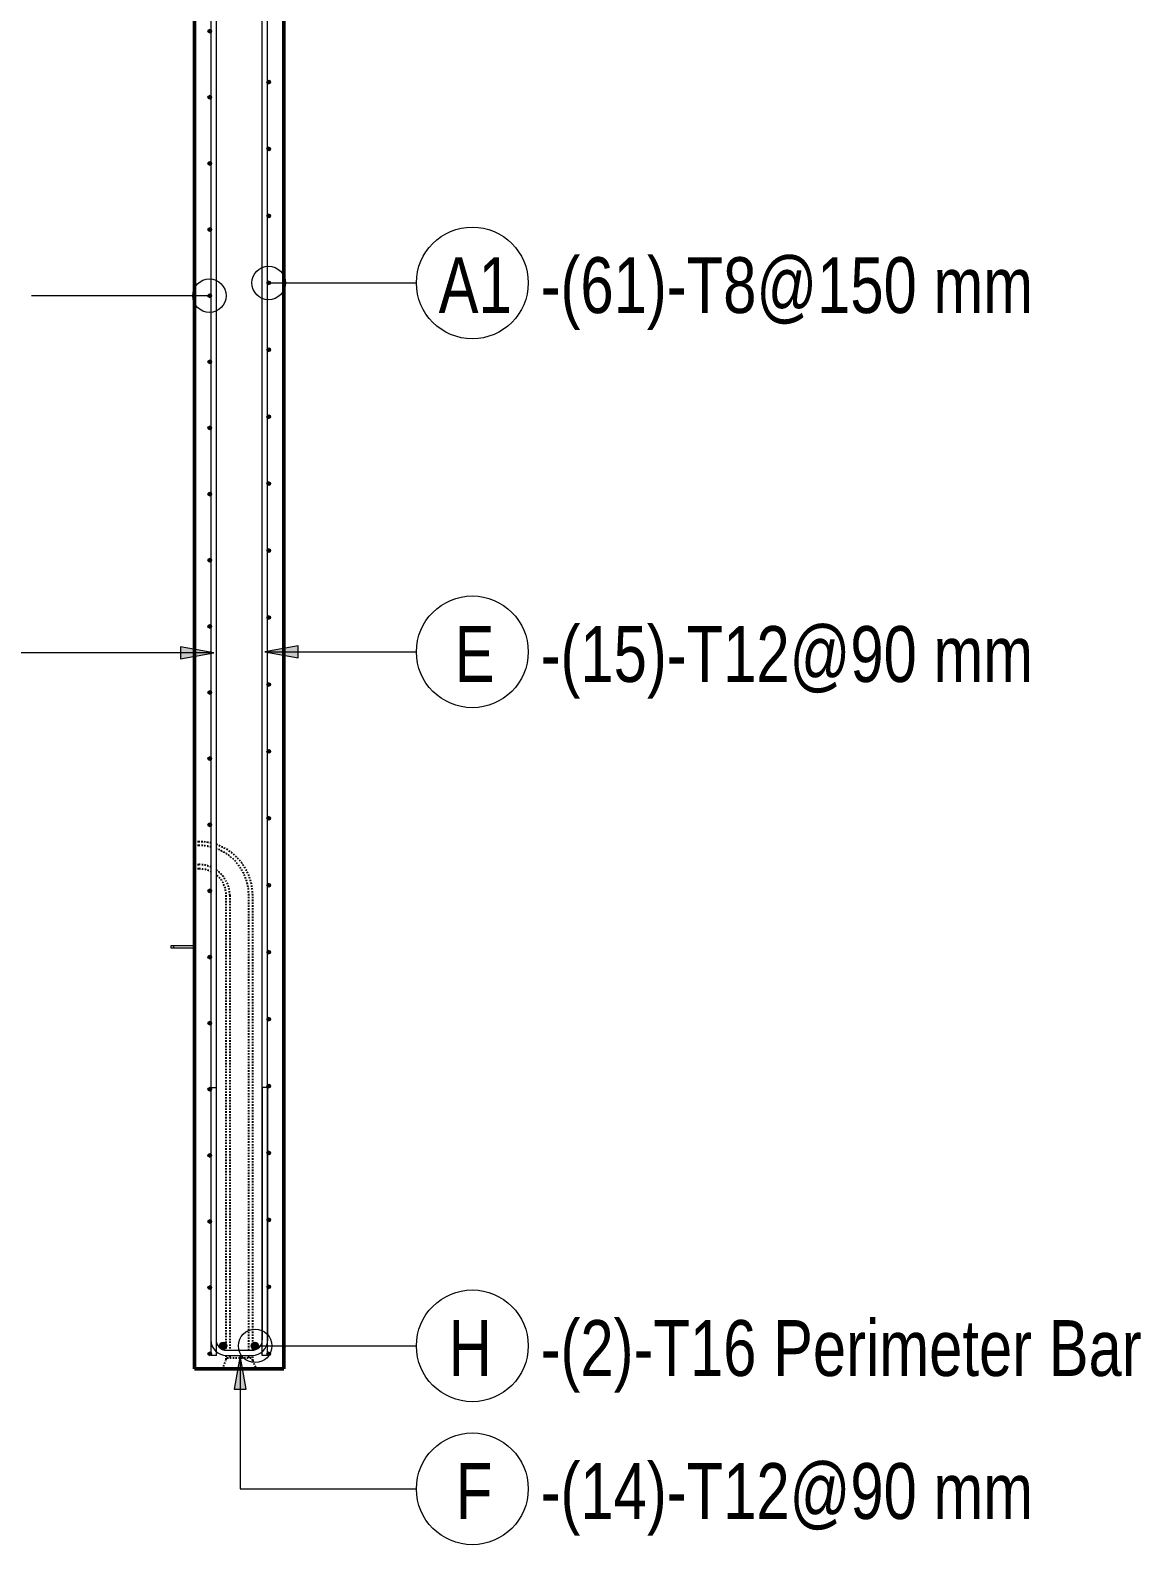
# Model space of a CAD drawing. Header units: millimetres. Extents: x -22025 to -1429, y -2879 to 29261.
# Drawn here: x -13966 to -11481, y -1788 to 1601 of the extents above; entities that cross this region are included whole.
import ezdxf

# ---------------------------------------------------------------- set-up
doc = ezdxf.new("R2010")
doc.units = ezdxf.units.MM
doc.linetypes.add('Dash', pattern=[6.36, 3.18, -3.18])
for name, color, linetype, lineweight in [('A-GENM', 13, 'Continuous', 18), ('A-WALL', 113, 'Continuous', 25), ('A-WALL-HDLN', 110, 'Dash', 25), ('S-RBAR', 171, 'Continuous', 18), ('S-RBAR-IDEN', 171, 'Continuous', 9)]:
    doc.layers.add(name, color=color, linetype=linetype, lineweight=lineweight)
doc.styles.add('Nirmala UI Semilight', font='NirmalaS.ttf', dxfattribs={"width": 0.8, "height": 125})

# ---------------------------------------------------------------- blocks, each defined once
blk = doc.blocks.new('RR spread anchor face based - RR-SA-1_4-160-2134593-Elevation Right Copy 1')
at = {"layer": 'A-GENM'}
for p, q in [((2458.8, -447), (2463.8, -447)), ((2458.8, -453), (2458.8, -447)), ((2463.8, -453), (2458.8, -453)), ((2463.8, -447), (2511.2, -447)), ((2463.8, -447), (2463.8, -453)), ((2511.2, -453), (2463.8, -453))]:
    blk.add_line(p, q, dxfattribs=at)
blk = doc.blocks.new('M_Rebar Tag_rfa Dimension - ARROW-793927-Elevation Right Copy 1')
at = {"layer": 'S-RBAR-IDEN'}
blk.add_circle((3132.6, -1663.2), 125, dxfattribs=at)
blk = doc.blocks.new('M_Rebar Tag_rfa Dimension - DOT 1_5-793931-Elevation Right Copy 1')
at = {"layer": 'S-RBAR-IDEN'}
blk.add_circle((3132.6, -1343.2), 125, dxfattribs=at)

msp = doc.modelspace()

# ---------------------------------------------------------------- hatches: boundary and pattern name
at = {"layer": 'S-RBAR'}
for points in [[(-13564.3, 1594.7), (-13560.3, 1598.7), (-13564.3, 1602.7), (-13568.3, 1598.7)], [(-13432.3, 1480.9), (-13428.3, 1484.9), (-13432.3, 1488.9), (-13436.3, 1484.9)], [(-13564.3, 1446.7), (-13560.3, 1450.7), (-13564.3, 1454.7), (-13568.3, 1450.7)], [(-13432.3, 1331.1), (-13428.3, 1335.1), (-13432.3, 1339.1), (-13436.3, 1335.1)], [(-13564.3, 1298.7), (-13560.3, 1302.7), (-13564.3, 1306.7), (-13568.3, 1302.7)], [(-13432.3, 1181.3), (-13428.3, 1185.3), (-13432.3, 1189.3), (-13436.3, 1185.3)], [(-13564.3, 1150.7), (-13560.3, 1154.7), (-13564.3, 1158.7), (-13568.3, 1154.7)], [(-13432.3, 1031.5), (-13428.3, 1035.5), (-13432.3, 1039.5), (-13436.3, 1035.5)], [(-13564.3, 1002.7), (-13560.3, 1006.7), (-13564.3, 1010.7), (-13568.3, 1006.7)], [(-13432.3, 881.8), (-13428.3, 885.8), (-13432.3, 889.8), (-13436.3, 885.8)], [(-13564.3, 854.8), (-13560.3, 858.8), (-13564.3, 862.8), (-13568.3, 858.8)], [(-13564.3, 706.8), (-13560.3, 710.8), (-13564.3, 714.8), (-13568.3, 710.8)], [(-13432.3, 732), (-13428.3, 736), (-13432.3, 740), (-13436.3, 736)], [(-13432.3, 582.2), (-13428.3, 586.2), (-13432.3, 590.2), (-13436.3, 586.2)], [(-13564.3, 558.8), (-13560.3, 562.8), (-13564.3, 566.8), (-13568.3, 562.8)], [(-13564.3, 410.8), (-13560.3, 414.8), (-13564.3, 418.8), (-13568.3, 414.8)], [(-13432.3, 432.4), (-13428.3, 436.4), (-13432.3, 440.4), (-13436.3, 436.4)], [(-13432.3, 282.6), (-13428.3, 286.6), (-13432.3, 290.6), (-13436.3, 286.6)], [(-13564.3, 262.8), (-13560.3, 266.8), (-13564.3, 270.8), (-13568.3, 266.8)], [(-13432.3, 132.8), (-13428.3, 136.8), (-13432.3, 140.8), (-13436.3, 136.8)], [(-13564.3, 114.8), (-13560.3, 118.8), (-13564.3, 122.8), (-13568.3, 118.8)], [(-13564.3, -33.1), (-13560.3, -29.1), (-13564.3, -25.1), (-13568.3, -29.1)], [(-13432.3, -16.9), (-13428.3, -12.9), (-13432.3, -8.9), (-13436.3, -12.9), (-13434.7, -14.6)], [(-13432.3, -166.7), (-13428.3, -162.7), (-13432.3, -158.7), (-13436.3, -162.7)], [(-13564.3, -181.1), (-13560.3, -177.1), (-13564.3, -173.1), (-13568.3, -177.1)], [(-13564.3, -329.1), (-13560.3, -325.1), (-13564.3, -321.1), (-13568.3, -325.1)], [(-13432.3, -316.5), (-13428.3, -312.5), (-13432.3, -308.5), (-13436.3, -312.5)], [(-13564.3, -477.1), (-13560.3, -473.1), (-13564.3, -469.1), (-13568.3, -473.1)], [(-13432.3, -466.3), (-13428.3, -462.3), (-13432.3, -458.3), (-13436.3, -462.3)], [(-13432.3, -616.1), (-13428.3, -612.1), (-13432.3, -608.1), (-13436.3, -612.1)], [(-13564.3, -625.1), (-13560.3, -621.1), (-13564.3, -617.1), (-13568.3, -621.1)], [(-13564.3, -773.1), (-13560.3, -769.1), (-13564.3, -765.1), (-13568.3, -769.1)], [(-13432.3, -765.9), (-13428.3, -761.9), (-13432.3, -757.9), (-13436.3, -761.9)], [(-13564.3, -921), (-13560.3, -917), (-13564.3, -913), (-13568.3, -917)], [(-13432.3, -915.6), (-13428.3, -911.6), (-13432.3, -907.6), (-13436.3, -911.6)], [(-13564.3, -1069), (-13560.3, -1065), (-13564.3, -1061), (-13568.3, -1065)], [(-13432.3, -1065.4), (-13428.3, -1061.4), (-13432.3, -1057.4), (-13436.3, -1061.4)], [(-13564.3, -1217), (-13560.3, -1213), (-13564.3, -1209), (-13568.3, -1213)], [(-13432.3, -1215.2), (-13428.3, -1211.2), (-13432.3, -1207.2), (-13436.3, -1211.2)], [(-13531.9, -1350.9), (-13526.4, -1343.2), (-13531.9, -1335.6), (-13540.8, -1338.5), (-13540.8, -1348), (-13539.5, -1348.4)], [(-13461.1, -1350.9), (-13455.5, -1343.2), (-13461.1, -1335.6), (-13470, -1338.5), (-13470, -1348)], [(-13564.3, -1365), (-13560.3, -1361), (-13564.3, -1357), (-13568.3, -1361)], [(-13432.3, -1365), (-13428.3, -1361), (-13432.3, -1357), (-13436.3, -1361)]]:
    msp.add_hatch(color=256, dxfattribs=at).paths.add_polyline_path(points)
h = msp.add_hatch(color=256, dxfattribs=at)
edge = h.paths.add_edge_path()
edge.add_arc((-13564.3, 1598.7), 4, 0, 360)
h = msp.add_hatch(color=256, dxfattribs=at)
edge = h.paths.add_edge_path()
edge.add_arc((-13432.3, 1484.9), 4, 0, 360)
h = msp.add_hatch(color=256, dxfattribs=at)
edge = h.paths.add_edge_path()
edge.add_arc((-13564.3, 1450.7), 4, 0, 360)
h = msp.add_hatch(color=256, dxfattribs=at)
edge = h.paths.add_edge_path()
edge.add_arc((-13432.3, 1335.1), 4, 0, 360)
h = msp.add_hatch(color=256, dxfattribs=at)
edge = h.paths.add_edge_path()
edge.add_arc((-13564.3, 1302.7), 4, 0, 360)
h = msp.add_hatch(color=256, dxfattribs=at)
edge = h.paths.add_edge_path()
edge.add_arc((-13432.3, 1185.3), 4, 0, 360)
h = msp.add_hatch(color=256, dxfattribs=at)
edge = h.paths.add_edge_path()
edge.add_arc((-13564.3, 1154.7), 4, 0, 360)
h = msp.add_hatch(color=256, dxfattribs=at)
edge = h.paths.add_edge_path()
edge.add_arc((-13432.3, 1035.5), 4, 0, 360)
h = msp.add_hatch(color=256, dxfattribs=at)
edge = h.paths.add_edge_path()
edge.add_arc((-13564.3, 1006.7), 4, 0, 360)
h = msp.add_hatch(color=256, dxfattribs=at)
edge = h.paths.add_edge_path()
edge.add_arc((-13432.3, 885.8), 4, 0, 360)
h = msp.add_hatch(color=256, dxfattribs=at)
edge = h.paths.add_edge_path()
edge.add_arc((-13564.3, 858.8), 4, 0, 360)
h = msp.add_hatch(color=256, dxfattribs=at)
edge = h.paths.add_edge_path()
edge.add_arc((-13564.3, 710.8), 4, 0, 360)
h = msp.add_hatch(color=256, dxfattribs=at)
edge = h.paths.add_edge_path()
edge.add_arc((-13432.3, 736), 4, 0, 360)
h = msp.add_hatch(color=256, dxfattribs=at)
edge = h.paths.add_edge_path()
edge.add_arc((-13432.3, 586.2), 4, 0, 360)
h = msp.add_hatch(color=256, dxfattribs=at)
edge = h.paths.add_edge_path()
edge.add_arc((-13564.3, 562.8), 4, 0, 360)
h = msp.add_hatch(color=256, dxfattribs=at)
edge = h.paths.add_edge_path()
edge.add_arc((-13564.3, 414.8), 4, 0, 360)
h = msp.add_hatch(color=256, dxfattribs=at)
edge = h.paths.add_edge_path()
edge.add_arc((-13432.3, 436.4), 4, 0, 360)
h = msp.add_hatch(color=256, dxfattribs=at)
edge = h.paths.add_edge_path()
edge.add_arc((-13432.3, 286.6), 4, 0, 360)
h = msp.add_hatch(color=256, dxfattribs=at)
edge = h.paths.add_edge_path()
edge.add_arc((-13564.3, 266.8), 4, 0, 360)
h = msp.add_hatch(color=256, dxfattribs=at)
edge = h.paths.add_edge_path()
edge.add_arc((-13432.3, 136.8), 4, 0, 360)
h = msp.add_hatch(color=256, dxfattribs=at)
edge = h.paths.add_edge_path()
edge.add_arc((-13564.3, 118.8), 4, 0, 360)
h = msp.add_hatch(color=256, dxfattribs=at)
edge = h.paths.add_edge_path()
edge.add_arc((-13564.3, -29.1), 4, 0, 360)
h = msp.add_hatch(color=256, dxfattribs=at)
edge = h.paths.add_edge_path()
edge.add_arc((-13432.3, -12.9), 4, 0, 360)
h = msp.add_hatch(color=256, dxfattribs=at)
edge = h.paths.add_edge_path()
edge.add_arc((-13432.3, -162.7), 4, 0, 360)
h = msp.add_hatch(color=256, dxfattribs=at)
edge = h.paths.add_edge_path()
edge.add_arc((-13564.3, -177.1), 4, 0, 360)
h = msp.add_hatch(color=256, dxfattribs=at)
edge = h.paths.add_edge_path()
edge.add_arc((-13564.3, -325.1), 4, 0, 360)
h = msp.add_hatch(color=256, dxfattribs=at)
edge = h.paths.add_edge_path()
edge.add_arc((-13432.3, -312.5), 4, 0, 360)
h = msp.add_hatch(color=256, dxfattribs=at)
edge = h.paths.add_edge_path()
edge.add_arc((-13564.3, -473.1), 4, 0, 360)
h = msp.add_hatch(color=256, dxfattribs=at)
edge = h.paths.add_edge_path()
edge.add_arc((-13432.3, -462.3), 4, 0, 360)
h = msp.add_hatch(color=256, dxfattribs=at)
edge = h.paths.add_edge_path()
edge.add_arc((-13432.3, -612.1), 4, 0, 360)
h = msp.add_hatch(color=256, dxfattribs=at)
edge = h.paths.add_edge_path()
edge.add_arc((-13564.3, -621.1), 4, 0, 360)
h = msp.add_hatch(color=256, dxfattribs=at)
edge = h.paths.add_edge_path()
edge.add_arc((-13564.3, -769.1), 4, 0, 360)
h = msp.add_hatch(color=256, dxfattribs=at)
edge = h.paths.add_edge_path()
edge.add_arc((-13432.3, -761.9), 4, 0, 360)
h = msp.add_hatch(color=256, dxfattribs=at)
edge = h.paths.add_edge_path()
edge.add_arc((-13564.3, -917), 4, 0, 360)
h = msp.add_hatch(color=256, dxfattribs=at)
edge = h.paths.add_edge_path()
edge.add_arc((-13432.3, -911.6), 4, 0, 360)
h = msp.add_hatch(color=256, dxfattribs=at)
edge = h.paths.add_edge_path()
edge.add_arc((-13564.3, -1065), 4, 0, 360)
h = msp.add_hatch(color=256, dxfattribs=at)
edge = h.paths.add_edge_path()
edge.add_arc((-13432.3, -1061.4), 4, 0, 360)
h = msp.add_hatch(color=256, dxfattribs=at)
edge = h.paths.add_edge_path()
edge.add_arc((-13564.3, -1213), 4, 0, 360)
h = msp.add_hatch(color=256, dxfattribs=at)
edge = h.paths.add_edge_path()
edge.add_arc((-13432.3, -1211.2), 4, 0, 360)
h = msp.add_hatch(color=256, dxfattribs=at)
edge = h.paths.add_edge_path()
edge.add_arc((-13534.4, -1343.2), 8, 0, 360)
h = msp.add_hatch(color=256, dxfattribs=at)
edge = h.paths.add_edge_path()
edge.add_arc((-13463.5, -1343.2), 8, 0, 360)
h = msp.add_hatch(color=256, dxfattribs=at)
edge = h.paths.add_edge_path()
edge.add_arc((-13564.3, -1361), 4, 0, 360)
h = msp.add_hatch(color=256, dxfattribs=at)
edge = h.paths.add_edge_path()
edge.add_arc((-13432.3, -1361), 4, 0, 360)
at = {"layer": 'S-RBAR-IDEN'}
for points in [[(-13555.2, 207.6), (-13630.2, 220.9), (-13630.2, 194.4)], [(-13441.4, 209.8), (-13366.4, 196.6), (-13366.4, 223)], [(-13496.4, -1365), (-13509.7, -1440), (-13483.2, -1440)]]:
    msp.add_hatch(color=256, dxfattribs=at).paths.add_polyline_path(points)

# ---------------------------------------------------------------- linework, layer by layer
at = {"layer": 'A-WALL', "lineweight": 50}
for p, q in [((-13398.3, -1395), (-13398.3, 3650)), ((-13598.3, 3035), (-13598.3, -1395)), ((-13598.3, -1395), (-13398.3, -1395))]:
    msp.add_line(p, q, dxfattribs=at)
at = {"layer": 'A-WALL-HDLN'}
for p, q in [((-13588.3, -215), (-13598.3, -215)), ((-13588.3, -223.7), (-13598.3, -223.7)), ((-13598.3, -266.3), (-13588.3, -266.3)), ((-13598.3, -275), (-13588.3, -275)), ((-13528.3, -335), (-13528.3, -1352.7)), ((-13519.6, -335), (-13519.6, -1353)), ((-13477, -1353), (-13477, -335)), ((-13468.3, -1352.7), (-13468.3, -335)), ((-13535.8, -1395), (-13528.3, -1376.3)), ((-13528.3, -1364.7), (-13528.3, -1376.3)), ((-13525.8, -1370), (-13470.8, -1370)), ((-13519.6, -1365), (-13519.6, -1370)), ((-13477, -1370), (-13477, -1365)), ((-13468.3, -1376.3), (-13468.3, -1364.7)), ((-13468.3, -1376.3), (-13460.8, -1395))]:
    msp.add_line(p, q, dxfattribs=at)
at = {"layer": 'A-WALL-HDLN', "flags": 128}
for points in [[(-13561.2, -218.1), (-13563.2, -217.7), (-13567.9, -216.7), (-13572.7, -216), (-13577.4, -215.5), (-13582.2, -215.2), (-13587, -215), (-13588.3, -215)], [(-13468.3, -335), (-13468.4, -330.2), (-13468.7, -325.4), (-13469.2, -320.6), (-13469.9, -315.9), (-13470.7, -311.2), (-13471.8, -306.5), (-13473, -301.8), (-13474.4, -297.3), (-13476, -292.7), (-13477.8, -288.3), (-13479.8, -283.9), (-13481.9, -279.6), (-13484.2, -275.4), (-13486.7, -271.3), (-13489.3, -267.2), (-13492.1, -263.3), (-13495, -259.5), (-13498.1, -255.9), (-13501.3, -252.3), (-13504.7, -248.9), (-13508.2, -245.6), (-13511.9, -242.5), (-13515.6, -239.5), (-13519.5, -236.7), (-13523.5, -234), (-13527.6, -231.5), (-13531.8, -229.2), (-13536, -227), (-13540.4, -225), (-13544.8, -223.2), (-13549.2, -221.6)], [(-13588.3, -275), (-13585.9, -275), (-13583.5, -275.2), (-13581.1, -275.4), (-13578.8, -275.8), (-13576.4, -276.2), (-13574.1, -276.7), (-13571.7, -277.3), (-13569.5, -278), (-13567.2, -278.8), (-13565, -279.7), (-13562.8, -280.7), (-13561.2, -281.5)], [(-13548.8, -289.9), (-13547, -291.5), (-13545.3, -293.2), (-13543.6, -295), (-13542.1, -296.8), (-13540.6, -298.7), (-13539.2, -300.6), (-13537.8, -302.6), (-13536.6, -304.6), (-13535.4, -306.7), (-13534.3, -308.9), (-13533.3, -311), (-13532.4, -313.3), (-13531.6, -315.5), (-13530.8, -317.8), (-13530.2, -320.1), (-13529.7, -322.4), (-13529.2, -324.8), (-13528.8, -327.2), (-13528.6, -329.6), (-13528.4, -332), (-13528.3, -334.4), (-13528.3, -335)], [(-13525.8, -1370), (-13526.9, -1372.7), (-13527.7, -1374.7), (-13528.2, -1375.9), (-13528.3, -1376.2)], [(-13468.3, -1376.2), (-13468.5, -1375.9), (-13469, -1374.7), (-13469.7, -1372.7), (-13470.8, -1370)]]:
    msp.add_lwpolyline(points, dxfattribs=at)
at = {"layer": 'A-WALL-HDLN'}
for radius, start, end in [(111.3, 75.8906, 90), (111.3, 360, 69.2512), (68.7, 66.5562, 90), (68.7, 0, 54.9806)]:
    msp.add_arc((-13588.3, -335), radius, start, end, dxfattribs=at)
at = {"layer": 'S-RBAR'}
for p, q in [((-13561.2, -1365), (-13561.2, 7670)), ((-13549.2, -1365), (-13549.2, 7670)), ((-13447.4, -1365), (-13447.4, 7629.6)), ((-13435.4, -1365), (-13435.4, 7629.6)), ((-13564.3, 1602.7), (-13568.3, 1598.7)), ((-13568.3, 1598.7), (-13564.3, 1594.7)), ((-13560.3, 1598.7), (-13564.3, 1602.7)), ((-13564.3, 1594.7), (-13560.3, 1598.7)), ((-13432.3, 1488.9), (-13436.3, 1484.9)), ((-13436.3, 1484.9), (-13432.3, 1480.9)), ((-13428.3, 1484.9), (-13432.3, 1488.9)), ((-13432.3, 1480.9), (-13428.3, 1484.9)), ((-13564.3, 1454.7), (-13568.3, 1450.7)), ((-13568.3, 1450.7), (-13564.3, 1446.7)), ((-13560.3, 1450.7), (-13564.3, 1454.7)), ((-13564.3, 1446.7), (-13560.3, 1450.7)), ((-13432.3, 1339.1), (-13436.3, 1335.1)), ((-13436.3, 1335.1), (-13432.3, 1331.1)), ((-13428.3, 1335.1), (-13432.3, 1339.1)), ((-13432.3, 1331.1), (-13428.3, 1335.1)), ((-13564.3, 1306.7), (-13568.3, 1302.7)), ((-13568.3, 1302.7), (-13564.3, 1298.7)), ((-13560.3, 1302.7), (-13564.3, 1306.7)), ((-13564.3, 1298.7), (-13560.3, 1302.7)), ((-13432.3, 1189.3), (-13436.3, 1185.3)), ((-13428.3, 1185.3), (-13432.3, 1189.3)), ((-13564.3, 1158.7), (-13568.3, 1154.7)), ((-13568.3, 1154.7), (-13564.3, 1150.7)), ((-13560.3, 1154.7), (-13564.3, 1158.7)), ((-13564.3, 1150.7), (-13560.3, 1154.7)), ((-13436.3, 1185.3), (-13432.3, 1181.3)), ((-13432.3, 1181.3), (-13428.3, 1185.3)), ((-13432.3, 1039.5), (-13436.3, 1035.5)), ((-13436.3, 1035.5), (-13432.3, 1031.5)), ((-13428.3, 1035.5), (-13432.3, 1039.5)), ((-13432.3, 1031.5), (-13428.3, 1035.5)), ((-13564.3, 1010.7), (-13568.3, 1006.7)), ((-13568.3, 1006.7), (-13564.3, 1002.7)), ((-13560.3, 1006.7), (-13564.3, 1010.7)), ((-13564.3, 1002.7), (-13560.3, 1006.7)), ((-13432.3, 889.8), (-13436.3, 885.8)), ((-13436.3, 885.8), (-13432.3, 881.8)), ((-13428.3, 885.8), (-13432.3, 889.8)), ((-13432.3, 881.8), (-13428.3, 885.8)), ((-13564.3, 862.8), (-13568.3, 858.8)), ((-13568.3, 858.8), (-13564.3, 854.8)), ((-13560.3, 858.8), (-13564.3, 862.8)), ((-13564.3, 854.8), (-13560.3, 858.8)), ((-13564.3, 714.8), (-13568.3, 710.8)), ((-13560.3, 710.8), (-13564.3, 714.8)), ((-13432.3, 740), (-13436.3, 736)), ((-13436.3, 736), (-13432.3, 732)), ((-13428.3, 736), (-13432.3, 740)), ((-13432.3, 732), (-13428.3, 736)), ((-13568.3, 710.8), (-13564.3, 706.8)), ((-13564.3, 706.8), (-13560.3, 710.8)), ((-13432.3, 590.2), (-13436.3, 586.2)), ((-13436.3, 586.2), (-13432.3, 582.2)), ((-13428.3, 586.2), (-13432.3, 590.2)), ((-13432.3, 582.2), (-13428.3, 586.2)), ((-13564.3, 566.8), (-13568.3, 562.8)), ((-13568.3, 562.8), (-13564.3, 558.8)), ((-13560.3, 562.8), (-13564.3, 566.8)), ((-13564.3, 558.8), (-13560.3, 562.8)), ((-13564.3, 418.8), (-13568.3, 414.8)), ((-13568.3, 414.8), (-13564.3, 410.8)), ((-13560.3, 414.8), (-13564.3, 418.8)), ((-13564.3, 410.8), (-13560.3, 414.8)), ((-13432.3, 440.4), (-13436.3, 436.4)), ((-13436.3, 436.4), (-13432.3, 432.4)), ((-13428.3, 436.4), (-13432.3, 440.4)), ((-13432.3, 432.4), (-13428.3, 436.4)), ((-13432.3, 290.6), (-13436.3, 286.6)), ((-13436.3, 286.6), (-13432.3, 282.6)), ((-13428.3, 286.6), (-13432.3, 290.6)), ((-13432.3, 282.6), (-13428.3, 286.6)), ((-13564.3, 270.8), (-13568.3, 266.8)), ((-13568.3, 266.8), (-13564.3, 262.8)), ((-13560.3, 266.8), (-13564.3, 270.8)), ((-13564.3, 262.8), (-13560.3, 266.8)), ((-13432.3, 140.8), (-13436.3, 136.8)), ((-13436.3, 136.8), (-13432.3, 132.8)), ((-13428.3, 136.8), (-13432.3, 140.8)), ((-13432.3, 132.8), (-13428.3, 136.8)), ((-13564.3, 122.8), (-13568.3, 118.8)), ((-13568.3, 118.8), (-13564.3, 114.8)), ((-13560.3, 118.8), (-13564.3, 122.8)), ((-13564.3, 114.8), (-13560.3, 118.8)), ((-13564.3, -25.1), (-13568.3, -29.1)), ((-13568.3, -29.1), (-13564.3, -33.1)), ((-13560.3, -29.1), (-13564.3, -25.1)), ((-13564.3, -33.1), (-13560.3, -29.1)), ((-13432.3, -8.9), (-13436.3, -12.9)), ((-13436.3, -12.9), (-13434.7, -14.6)), ((-13434.7, -14.6), (-13432.3, -16.9)), ((-13428.3, -12.9), (-13432.3, -8.9)), ((-13432.3, -16.9), (-13428.3, -12.9)), ((-13432.3, -158.7), (-13436.3, -162.7)), ((-13436.3, -162.7), (-13432.3, -166.7)), ((-13428.3, -162.7), (-13432.3, -158.7)), ((-13432.3, -166.7), (-13428.3, -162.7)), ((-13564.3, -173.1), (-13568.3, -177.1)), ((-13568.3, -177.1), (-13564.3, -181.1)), ((-13560.3, -177.1), (-13564.3, -173.1)), ((-13564.3, -181.1), (-13560.3, -177.1)), ((-13564.3, -321.1), (-13568.3, -325.1)), ((-13568.3, -325.1), (-13564.3, -329.1)), ((-13560.3, -325.1), (-13564.3, -321.1)), ((-13564.3, -329.1), (-13560.3, -325.1)), ((-13432.3, -308.5), (-13436.3, -312.5)), ((-13436.3, -312.5), (-13432.3, -316.5)), ((-13428.3, -312.5), (-13432.3, -308.5)), ((-13432.3, -316.5), (-13428.3, -312.5)), ((-13564.3, -469.1), (-13568.3, -473.1)), ((-13568.3, -473.1), (-13564.3, -477.1)), ((-13560.3, -473.1), (-13564.3, -469.1)), ((-13564.3, -477.1), (-13560.3, -473.1)), ((-13432.3, -458.3), (-13436.3, -462.3)), ((-13436.3, -462.3), (-13432.3, -466.3)), ((-13428.3, -462.3), (-13432.3, -458.3)), ((-13432.3, -466.3), (-13428.3, -462.3)), ((-13432.3, -608.1), (-13436.3, -612.1)), ((-13428.3, -612.1), (-13432.3, -608.1)), ((-13564.3, -617.1), (-13568.3, -621.1)), ((-13568.3, -621.1), (-13564.3, -625.1)), ((-13560.3, -621.1), (-13564.3, -617.1)), ((-13564.3, -625.1), (-13560.3, -621.1)), ((-13436.3, -612.1), (-13432.3, -616.1)), ((-13432.3, -616.1), (-13428.3, -612.1)), ((-13564.3, -765.1), (-13568.3, -769.1)), ((-13568.3, -769.1), (-13564.3, -773.1)), ((-13560.3, -769.1), (-13564.3, -765.1)), ((-13564.3, -773.1), (-13560.3, -769.1)), ((-13562.3, -765), (-13562.3, -1329)), ((-13562.3, -765), (-13550.3, -765)), ((-13550.3, -765), (-13550.3, -1329)), ((-13434.3, -765), (-13446.3, -765)), ((-13446.3, -1329), (-13446.3, -765)), ((-13432.3, -757.9), (-13436.3, -761.9)), ((-13436.3, -761.9), (-13432.3, -765.9)), ((-13434.3, -1329), (-13434.3, -765)), ((-13428.3, -761.9), (-13432.3, -757.9)), ((-13432.3, -765.9), (-13428.3, -761.9)), ((-13564.3, -913), (-13568.3, -917)), ((-13560.3, -917), (-13564.3, -913)), ((-13432.3, -907.6), (-13436.3, -911.6)), ((-13436.3, -911.6), (-13432.3, -915.6)), ((-13428.3, -911.6), (-13432.3, -907.6)), ((-13432.3, -915.6), (-13428.3, -911.6)), ((-13568.3, -917), (-13564.3, -921)), ((-13564.3, -921), (-13560.3, -917)), ((-13564.3, -1061), (-13568.3, -1065)), ((-13568.3, -1065), (-13564.3, -1069)), ((-13560.3, -1065), (-13564.3, -1061)), ((-13564.3, -1069), (-13560.3, -1065)), ((-13432.3, -1057.4), (-13436.3, -1061.4)), ((-13436.3, -1061.4), (-13432.3, -1065.4)), ((-13428.3, -1061.4), (-13432.3, -1057.4)), ((-13432.3, -1065.4), (-13428.3, -1061.4)), ((-13564.3, -1209), (-13568.3, -1213)), ((-13568.3, -1213), (-13564.3, -1217)), ((-13560.3, -1213), (-13564.3, -1209)), ((-13564.3, -1217), (-13560.3, -1213)), ((-13432.3, -1207.2), (-13436.3, -1211.2)), ((-13436.3, -1211.2), (-13432.3, -1215.2)), ((-13428.3, -1211.2), (-13432.3, -1207.2)), ((-13432.3, -1215.2), (-13428.3, -1211.2)), ((-13531.9, -1335.6), (-13540.8, -1338.5)), ((-13540.8, -1338.5), (-13540.8, -1348)), ((-13540.8, -1348), (-13539.5, -1348.4)), ((-13539.5, -1348.4), (-13531.9, -1350.9)), ((-13526.4, -1343.2), (-13531.9, -1335.6)), ((-13531.9, -1350.9), (-13526.4, -1343.2)), ((-13526.3, -1353), (-13470.3, -1353)), ((-13461.1, -1335.6), (-13470, -1338.5)), ((-13470, -1338.5), (-13470, -1348)), ((-13470, -1348), (-13461.1, -1350.9)), ((-13455.5, -1343.2), (-13461.1, -1335.6)), ((-13461.1, -1350.9), (-13455.5, -1343.2)), ((-13564.3, -1357), (-13568.3, -1361)), ((-13568.3, -1361), (-13564.3, -1365)), ((-13560.3, -1361), (-13564.3, -1357)), ((-13564.3, -1365), (-13560.3, -1361)), ((-13549.2, -1365), (-13561.2, -1365)), ((-13526.3, -1365), (-13470.3, -1365)), ((-13435.4, -1365), (-13447.4, -1365)), ((-13432.3, -1357), (-13436.3, -1361)), ((-13436.3, -1361), (-13432.3, -1365)), ((-13428.3, -1361), (-13432.3, -1357)), ((-13432.3, -1365), (-13428.3, -1361))]:
    msp.add_line(p, q, dxfattribs=at)
for centre, radius in [((-13564.3, 1598.7), 4), ((-13432.3, 1484.9), 4), ((-13564.3, 1450.7), 4), ((-13432.3, 1335.1), 4), ((-13564.3, 1302.7), 4), ((-13432.3, 1185.3), 4), ((-13564.3, 1154.7), 4), ((-13432.3, 1035.5), 4), ((-13564.3, 1006.7), 4), ((-13432.3, 885.8), 4), ((-13564.3, 858.8), 4), ((-13564.3, 710.8), 4), ((-13432.3, 736), 4), ((-13432.3, 586.2), 4), ((-13564.3, 562.8), 4), ((-13564.3, 414.8), 4), ((-13432.3, 436.4), 4), ((-13432.3, 286.6), 4), ((-13564.3, 266.8), 4), ((-13432.3, 136.8), 4), ((-13564.3, 118.8), 4), ((-13564.3, -29.1), 4), ((-13432.3, -12.9), 4), ((-13432.3, -162.7), 4), ((-13564.3, -177.1), 4), ((-13564.3, -325.1), 4), ((-13432.3, -312.5), 4), ((-13564.3, -473.1), 4), ((-13432.3, -462.3), 4), ((-13432.3, -612.1), 4), ((-13564.3, -621.1), 4), ((-13564.3, -769.1), 4), ((-13432.3, -761.9), 4), ((-13564.3, -917), 4), ((-13432.3, -911.6), 4), ((-13564.3, -1065), 4), ((-13432.3, -1061.4), 4), ((-13564.3, -1213), 4), ((-13432.3, -1211.2), 4), ((-13534.4, -1343.2), 8), ((-13463.5, -1343.2), 8), ((-13564.3, -1361), 4), ((-13432.3, -1361), 4)]:
    msp.add_circle(centre, radius, dxfattribs=at)
for centre, radius, start, end in [((-13526.3, -1329), 36, 180, 270), ((-13526.3, -1329), 24, 180, 270), ((-13470.3, -1329), 24, 270, 0), ((-13470.3, -1329), 36, 270, 360)]:
    msp.add_arc(centre, radius, start, end, dxfattribs=at)
at = {"layer": 'S-RBAR-IDEN'}
for p, q in [((-13432.7, 1035.3), (-13101.9, 1035.3)), ((-13565.1, 1006.7), (-13963.4, 1006.7)), ((-13555.2, 207.6), (-14013.8, 207.6)), ((-13555.2, 207.6), (-13630.2, 220.9)), ((-13630.2, 220.9), (-13630.2, 194.4)), ((-13630.2, 194.4), (-13555.2, 207.6)), ((-13366.4, 223), (-13441.4, 209.8)), ((-13441.4, 209.8), (-13366.4, 196.6)), ((-13441.4, 209.8), (-13101.9, 209.8)), ((-13366.4, 196.6), (-13366.4, 223)), ((-13462.8, -1343.2), (-13101.9, -1343.2)), ((-13496.4, -1365), (-13509.7, -1440)), ((-13483.2, -1440), (-13496.4, -1365)), ((-13496.4, -1365), (-13496.4, -1663.2)), ((-13509.7, -1440), (-13483.2, -1440)), ((-13496.4, -1663.2), (-13101.9, -1663.2))]:
    msp.add_line(p, q, dxfattribs=at)
for centre in [(-13432.7, 1035.3), (-13565.1, 1006.7), (-13462.8, -1343.2)]:
    msp.add_circle(centre, 37.5, dxfattribs=at)

# ---------------------------------------------------------------- block references
at = {"layer": 'A-GENM'}
msp.add_blockref('RR spread anchor face based - RR-SA-1_4-160-2134593-Elevation Right Copy 1', (-16109.5, 0), dxfattribs=at)
at = {"layer": 'S-RBAR-IDEN'}
for name, p in [('M_Rebar Tag_rfa Dimension - DOT 1_5-793931-Elevation Right Copy 1', (-16109.5, 2378.5)), ('M_Rebar Tag_rfa Dimension - ARROW-793927-Elevation Right Copy 1', (-16109.5, 1873)), ('M_Rebar Tag_rfa Dimension - DOT 1_5-793931-Elevation Right Copy 1', (-16109.5, 0)), ('M_Rebar Tag_rfa Dimension - ARROW-793927-Elevation Right Copy 1', (-16109.5, 0))]:
    msp.add_blockref(name, p, dxfattribs=at)

# ---------------------------------------------------------------- texts
at = {"layer": 'S-RBAR-IDEN', "char_height": 125, "attachment_point": 1, "style": 'Nirmala UI Semilight'}
for s, insert, width in [('A1', (-13052.2, 1092.9), 173.164), ('-(61)-T8@150 mm', (-12824.1, 1092.9), 1301.94), ('-(15)-T12@90 mm', (-12824.1, 267.4), 1301.94), ('E', (-13016.4, 267.4), 86.582), ('H', (-13029.8, -1285.6), 118.65), ('-(2)-T16 Perimeter Bar', (-12824.1, -1285.6), 1603.375), ('F', (-13013.8, -1605.6), 80.169), ('-(14)-T12@90 mm', (-12824.1, -1605.6), 1305.147)]:
    msp.add_mtext(s, dxfattribs=dict(at, insert=insert, width=width))

doc.saveas('drawing.dxf')
